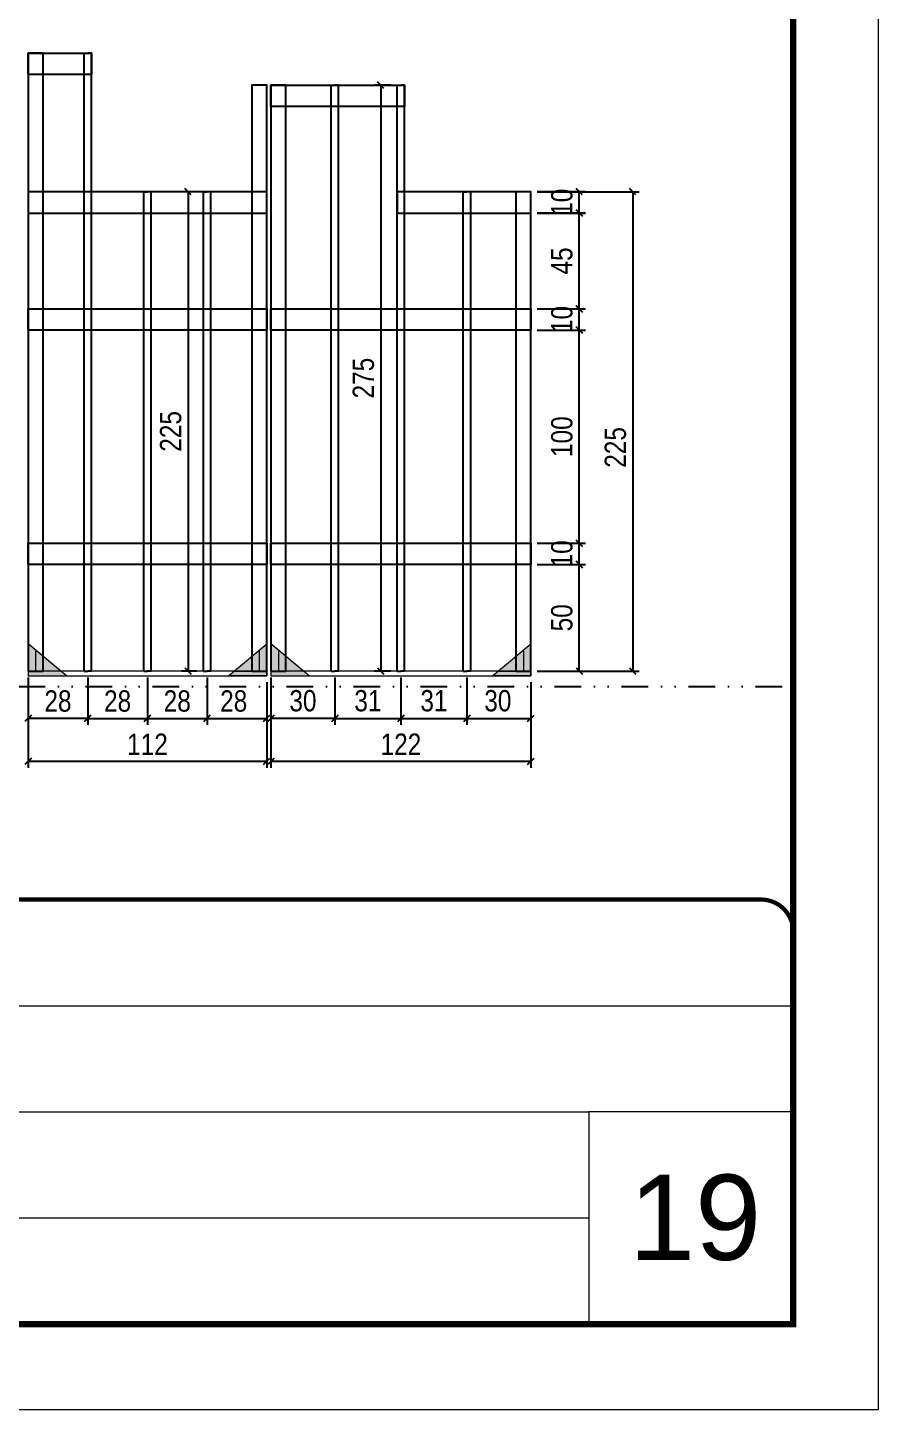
# Model space of a CAD drawing. Extents: x 14400 to 27878, y -21631 to 6985.
# Drawn here: x 18683 to 19082, y 1340 to 1989 of the extents above; entities that cross this region are included whole.
import ezdxf

# ---------------------------------------------------------------- set-up
doc = ezdxf.new("R2010")
doc.units = 0
for name, pattern in [('CONTINUO', [0]), ('DASHED', [0.75, 0.5, -0.25]), ('DIVIDE2', [0.625, 0.25, -0.125, 0, -0.125, 0, -0.125]), ('HIDDEN', [0.375, 0.25, -0.125])]:
    doc.linetypes.add(name, pattern=pattern)
for name, color, linetype, lineweight in [('CARIMBO', 255, 'Continuous', 9), ('Folhas', 255, 'Continuous', 9), ('Madeira', 126, 'Continuous', 18), ('Sarr 2.2x7', 40, 'Continuous', 9), ('SARRAFO DE PRESSAO', 251, 'DASHED', 9)]:
    doc.layers.add(name, color=color, linetype=linetype, lineweight=lineweight)
for name, color, linetype in [('COTA', 241, 'Continuous'), ('Nível', 160, 'Continuous'), ('SARR_2.2x10', 60, 'Continuous'), ('SARR_3.5x7', 81, 'Continuous'), ('SARR_7x7', 40, 'Continuous')]:
    doc.layers.add(name, color=color, linetype=linetype)
doc.styles.add('ARIAL', font='arial.ttf')
doc.styles.add('COTA TECNICA', font='techl___.ttf', dxfattribs={"height": 10})
doc.dimstyles.new('PAINEL', dxfattribs={"dimtxt": 10, "dimasz": 3, "dimexe": 3, "dimexo": 3, "dimgap": 3, "dimtad": 1, "dimdec": 1, "dimzin": 12, "dimdsep": 46, "dimtxsty": 'COTA TECNICA', "dimblk1": 'OBLIQUE', "dimblk2": 'OBLIQUE', "dimsah": 1, "dimcen": 0.9, "dimclrd": 4, "dimclre": 4, "dimclrt": 240, "dimadec": 1, "dimazin": 3, "dimtfac": 1, "dimtdec": 1, "dimtmove": 0, "dimatfit": 3, "dimfxl": 1, "dimtolj": 1, "dimtzin": 12, "dimarcsym": 0})

# ---------------------------------------------------------------- blocks, each defined once
blk = doc.blocks.new('9999999999')
at = {"color": 30, "linetype": 'CONTINUO'}
for p, q in [((98564.56, 34379.64), (99583.98, 34379.64)), ((98564.56, 34329.83), (99487.98, 34329.83)), ((99583.98, 34329.83), (99487.98, 34329.83)), ((99487.98, 34329.83), (99487.98, 34230.21)), ((98564.56, 34280.02), (99487.98, 34280.02))]:
    blk.add_line(p, q, dxfattribs=at)
at = {"color": 30, "linetype": 'CONTINUO', "const_width": 2}
blk.add_lwpolyline([(99583.98, 34230.21), (99583.98, 34414.45, 0.414214), (99568.98, 34429.45), (98228.98, 34429.45, 0.414214), (98213.98, 34414.45), (98213.98, 34245.21, 0.414214), (98228.98, 34230.21), (99583.98, 34230.21)], format="xyb", dxfattribs=at)
at = {"layer": 'Folhas'}
blk.add_lwpolyline([(98138.98, 34190.21), (99623.98, 34190.21), (99623.98, 35240.21), (98138.98, 35240.21)], close=True, dxfattribs=at)
at = {"layer": 'Folhas', "color": 30, "const_width": 3}
blk.add_lwpolyline([(98213.98, 34230.21), (99583.98, 34230.21), (99583.98, 35200.21), (98213.98, 35200.21)], close=True, dxfattribs=at)
blk = doc.blocks.new('_Oblique')
at = {"color": 0, "linetype": 'ByBlock', "lineweight": -2}
blk.add_line((-0.5, -0.5), (0.5, 0.5), dxfattribs=at)
blk = doc.blocks.new('*D6529')
at = {"layer": 'COTA', "color": 4, "lineweight": -2, "transparency": 16777216}
for p, q in [((18682.82, 1668.71), (18682.82, 1641.53)), ((18794.82, 1668.71), (18794.82, 1641.53)), ((18794.82, 1644.53), (18682.82, 1644.53))]:
    blk.add_line(p, q, dxfattribs=at)
at = {"layer": 'Defpoints', "color": 0, "transparency": 16777216}
for p in [(18682.82, 1671.71), (18794.82, 1671.71), (18682.82, 1644.53)]:
    blk.add_point(p, dxfattribs=at)
at = {"layer": 'COTA', "color": 4, "lineweight": -2, "transparency": 16777216, "xscale": 3, "yscale": 3, "zscale": 3, "rotation": 180}
blk.add_blockref('_Oblique', (18682.82, 1644.53), dxfattribs=at)
at = {"layer": 'COTA', "color": 4, "lineweight": -2, "transparency": 16777216, "xscale": 3, "yscale": 3, "zscale": 3}
blk.add_blockref('_Oblique', (18794.82, 1644.53), dxfattribs=at)
at = {"layer": 'COTA', "color": 240, "transparency": 16777216, "insert": (18738.82, 1652.59), "char_height": 10, "attachment_point": 5, "style": 'COTA TECNICA'}
blk.add_mtext('\\A1;112', dxfattribs=at)
blk = doc.blocks.new('*D6530')
at = {"layer": 'COTA', "color": 4, "lineweight": -2, "transparency": 16777216}
for p, q in [((18682.82, 1683.91), (18682.82, 1661.71)), ((18710.82, 1683.91), (18710.82, 1661.71)), ((18710.82, 1664.71), (18682.82, 1664.71))]:
    blk.add_line(p, q, dxfattribs=at)
at = {"layer": 'Defpoints', "color": 0, "transparency": 16777216}
for p in [(18682.82, 1686.91), (18710.82, 1686.91), (18682.82, 1664.71)]:
    blk.add_point(p, dxfattribs=at)
at = {"layer": 'COTA', "color": 4, "lineweight": -2, "transparency": 16777216, "xscale": 3, "yscale": 3, "zscale": 3, "rotation": 180}
blk.add_blockref('_Oblique', (18682.82, 1664.71), dxfattribs=at)
at = {"layer": 'COTA', "color": 4, "lineweight": -2, "transparency": 16777216, "xscale": 3, "yscale": 3, "zscale": 3}
blk.add_blockref('_Oblique', (18710.82, 1664.71), dxfattribs=at)
at = {"layer": 'COTA', "color": 240, "transparency": 16777216, "insert": (18696.82, 1672.8), "char_height": 10, "attachment_point": 5, "style": 'COTA TECNICA'}
blk.add_mtext('\\A1;28', dxfattribs=at)
blk = doc.blocks.new('*D6531')
at = {"layer": 'COTA', "color": 4, "lineweight": -2, "transparency": 16777216}
for p, q in [((18766.82, 1683.91), (18766.82, 1661.71)), ((18794.82, 1681.71), (18794.82, 1661.71)), ((18766.82, 1664.71), (18794.82, 1664.71))]:
    blk.add_line(p, q, dxfattribs=at)
at = {"layer": 'Defpoints', "color": 0, "transparency": 16777216}
for p in [(18766.82, 1686.91), (18794.82, 1684.71), (18794.82, 1664.71)]:
    blk.add_point(p, dxfattribs=at)
at = {"layer": 'COTA', "color": 4, "lineweight": -2, "transparency": 16777216, "xscale": 3, "yscale": 3, "zscale": 3, "rotation": 180}
blk.add_blockref('_Oblique', (18766.82, 1664.71), dxfattribs=at)
at = {"layer": 'COTA', "color": 4, "lineweight": -2, "transparency": 16777216, "xscale": 3, "yscale": 3, "zscale": 3}
blk.add_blockref('_Oblique', (18794.82, 1664.71), dxfattribs=at)
at = {"layer": 'COTA', "color": 240, "transparency": 16777216, "insert": (18779.32, 1672.8), "char_height": 10, "attachment_point": 5, "style": 'COTA TECNICA'}
blk.add_mtext('\\A1;28', dxfattribs=at)
blk = doc.blocks.new('*D6532')
at = {"layer": 'COTA', "color": 4, "lineweight": -2, "transparency": 16777216}
for p, q in [((18710.82, 1683.91), (18710.82, 1661.71)), ((18738.82, 1683.91), (18738.82, 1661.71)), ((18710.82, 1664.71), (18738.82, 1664.71))]:
    blk.add_line(p, q, dxfattribs=at)
at = {"layer": 'Defpoints', "color": 0, "transparency": 16777216}
for p in [(18710.82, 1686.91), (18738.82, 1686.91), (18738.82, 1664.71)]:
    blk.add_point(p, dxfattribs=at)
at = {"layer": 'COTA', "color": 4, "lineweight": -2, "transparency": 16777216, "xscale": 3, "yscale": 3, "zscale": 3, "rotation": 180}
blk.add_blockref('_Oblique', (18710.82, 1664.71), dxfattribs=at)
at = {"layer": 'COTA', "color": 4, "lineweight": -2, "transparency": 16777216, "xscale": 3, "yscale": 3, "zscale": 3}
blk.add_blockref('_Oblique', (18738.82, 1664.71), dxfattribs=at)
at = {"layer": 'COTA', "color": 240, "transparency": 16777216, "insert": (18724.82, 1672.8), "char_height": 10, "attachment_point": 5, "style": 'COTA TECNICA'}
blk.add_mtext('\\A1;28', dxfattribs=at)
blk = doc.blocks.new('*D6533')
at = {"layer": 'COTA', "color": 4, "lineweight": -2, "transparency": 16777216}
for p, q in [((18738.82, 1683.91), (18738.82, 1661.71)), ((18766.82, 1683.91), (18766.82, 1661.71)), ((18738.82, 1664.71), (18766.82, 1664.71))]:
    blk.add_line(p, q, dxfattribs=at)
at = {"layer": 'Defpoints', "color": 0, "transparency": 16777216}
for p in [(18738.82, 1686.91), (18766.82, 1686.91), (18766.82, 1664.71)]:
    blk.add_point(p, dxfattribs=at)
at = {"layer": 'COTA', "color": 4, "lineweight": -2, "transparency": 16777216, "xscale": 3, "yscale": 3, "zscale": 3, "rotation": 180}
blk.add_blockref('_Oblique', (18738.82, 1664.71), dxfattribs=at)
at = {"layer": 'COTA', "color": 4, "lineweight": -2, "transparency": 16777216, "xscale": 3, "yscale": 3, "zscale": 3}
blk.add_blockref('_Oblique', (18766.82, 1664.71), dxfattribs=at)
at = {"layer": 'COTA', "color": 240, "transparency": 16777216, "insert": (18752.82, 1672.8), "char_height": 10, "attachment_point": 5, "style": 'COTA TECNICA'}
blk.add_mtext('\\A1;28', dxfattribs=at)
blk = doc.blocks.new('*D6534')
at = {"layer": 'COTA', "color": 4, "lineweight": -2, "transparency": 16777216}
for p, q in [((18796.82, 1668.71), (18796.82, 1641.53)), ((18918.82, 1668.71), (18918.82, 1641.53)), ((18918.82, 1644.53), (18796.82, 1644.53))]:
    blk.add_line(p, q, dxfattribs=at)
at = {"layer": 'Defpoints', "color": 0, "transparency": 16777216}
for p in [(18796.82, 1671.71), (18918.82, 1671.71), (18796.82, 1644.53)]:
    blk.add_point(p, dxfattribs=at)
at = {"layer": 'COTA', "color": 4, "lineweight": -2, "transparency": 16777216, "xscale": 3, "yscale": 3, "zscale": 3, "rotation": 180}
blk.add_blockref('_Oblique', (18796.82, 1644.53), dxfattribs=at)
at = {"layer": 'COTA', "color": 4, "lineweight": -2, "transparency": 16777216, "xscale": 3, "yscale": 3, "zscale": 3}
blk.add_blockref('_Oblique', (18918.82, 1644.53), dxfattribs=at)
at = {"layer": 'COTA', "color": 240, "transparency": 16777216, "insert": (18857.82, 1652.59), "char_height": 10, "attachment_point": 5, "style": 'COTA TECNICA'}
blk.add_mtext('\\A1;122', dxfattribs=at)
blk = doc.blocks.new('*D6535')
at = {"layer": 'COTA', "color": 4, "lineweight": -2, "transparency": 16777216}
for p, q in [((18796.82, 1683.91), (18796.82, 1661.71)), ((18826.82, 1683.91), (18826.82, 1661.71)), ((18826.82, 1664.71), (18796.82, 1664.71))]:
    blk.add_line(p, q, dxfattribs=at)
at = {"layer": 'Defpoints', "color": 0, "transparency": 16777216}
for p in [(18796.82, 1686.91), (18826.82, 1686.91), (18796.82, 1664.71)]:
    blk.add_point(p, dxfattribs=at)
at = {"layer": 'COTA', "color": 4, "lineweight": -2, "transparency": 16777216, "xscale": 3, "yscale": 3, "zscale": 3, "rotation": 180}
blk.add_blockref('_Oblique', (18796.82, 1664.71), dxfattribs=at)
at = {"layer": 'COTA', "color": 4, "lineweight": -2, "transparency": 16777216, "xscale": 3, "yscale": 3, "zscale": 3}
blk.add_blockref('_Oblique', (18826.82, 1664.71), dxfattribs=at)
at = {"layer": 'COTA', "color": 240, "transparency": 16777216, "insert": (18811.82, 1672.93), "char_height": 10, "attachment_point": 5, "style": 'COTA TECNICA'}
blk.add_mtext('\\A1;30', dxfattribs=at)
blk = doc.blocks.new('*D6536')
at = {"layer": 'COTA', "color": 4, "lineweight": -2, "transparency": 16777216}
for p, q in [((18888.82, 1683.91), (18888.82, 1661.71)), ((18918.82, 1681.71), (18918.82, 1661.71)), ((18888.82, 1664.71), (18918.82, 1664.71))]:
    blk.add_line(p, q, dxfattribs=at)
at = {"layer": 'Defpoints', "color": 0, "transparency": 16777216}
for p in [(18888.82, 1686.91), (18918.82, 1684.71), (18918.82, 1664.71)]:
    blk.add_point(p, dxfattribs=at)
at = {"layer": 'COTA', "color": 4, "lineweight": -2, "transparency": 16777216, "xscale": 3, "yscale": 3, "zscale": 3, "rotation": 180}
blk.add_blockref('_Oblique', (18888.82, 1664.71), dxfattribs=at)
at = {"layer": 'COTA', "color": 4, "lineweight": -2, "transparency": 16777216, "xscale": 3, "yscale": 3, "zscale": 3}
blk.add_blockref('_Oblique', (18918.82, 1664.71), dxfattribs=at)
at = {"layer": 'COTA', "color": 240, "transparency": 16777216, "insert": (18903.32, 1672.93), "char_height": 10, "attachment_point": 5, "style": 'COTA TECNICA'}
blk.add_mtext('\\A1;30', dxfattribs=at)
blk = doc.blocks.new('*D6537')
at = {"layer": 'COTA', "color": 4, "lineweight": -2, "transparency": 16777216}
for p, q in [((18826.82, 1683.91), (18826.82, 1661.71)), ((18857.82, 1683.91), (18857.82, 1661.71)), ((18826.82, 1664.71), (18857.82, 1664.71))]:
    blk.add_line(p, q, dxfattribs=at)
at = {"layer": 'Defpoints', "color": 0, "transparency": 16777216}
for p in [(18826.82, 1686.91), (18857.82, 1686.91), (18857.82, 1664.71)]:
    blk.add_point(p, dxfattribs=at)
at = {"layer": 'COTA', "color": 4, "lineweight": -2, "transparency": 16777216, "xscale": 3, "yscale": 3, "zscale": 3, "rotation": 180}
blk.add_blockref('_Oblique', (18826.82, 1664.71), dxfattribs=at)
at = {"layer": 'COTA', "color": 4, "lineweight": -2, "transparency": 16777216, "xscale": 3, "yscale": 3, "zscale": 3}
blk.add_blockref('_Oblique', (18857.82, 1664.71), dxfattribs=at)
at = {"layer": 'COTA', "color": 240, "transparency": 16777216, "insert": (18842.32, 1672.93), "char_height": 10, "attachment_point": 5, "style": 'COTA TECNICA'}
blk.add_mtext('\\A1;31', dxfattribs=at)
blk = doc.blocks.new('*D6538')
at = {"layer": 'COTA', "color": 4, "lineweight": -2, "transparency": 16777216}
for p, q in [((18921.82, 1736.91), (18944.52, 1736.91)), ((18941.52, 1686.91), (18941.52, 1736.91)), ((18921.82, 1686.91), (18944.52, 1686.91))]:
    blk.add_line(p, q, dxfattribs=at)
at = {"layer": 'Defpoints', "color": 0, "transparency": 16777216}
for p in [(18918.82, 1736.91), (18941.52, 1736.91), (18918.82, 1686.91)]:
    blk.add_point(p, dxfattribs=at)
at = {"layer": 'COTA', "color": 4, "lineweight": -2, "transparency": 16777216, "xscale": 3, "yscale": 3, "zscale": 3}
for p, rotation in [((18941.52, 1736.91), 90), ((18941.52, 1686.91), 270)]:
    blk.add_blockref('_Oblique', p, dxfattribs=dict(at, rotation=rotation))
at = {"layer": 'COTA', "color": 240, "transparency": 16777216, "insert": (18933.41, 1711.91), "char_height": 10, "attachment_point": 5, "rotation": 90, "style": 'COTA TECNICA'}
blk.add_mtext('\\A1;50', dxfattribs=at)
blk = doc.blocks.new('*D6539')
at = {"layer": 'COTA', "color": 4, "lineweight": -2, "transparency": 16777216}
for p, q in [((18857.82, 1683.91), (18857.82, 1661.71)), ((18888.82, 1683.91), (18888.82, 1661.71)), ((18857.82, 1664.71), (18888.82, 1664.71))]:
    blk.add_line(p, q, dxfattribs=at)
at = {"layer": 'Defpoints', "color": 0, "transparency": 16777216}
for p in [(18857.82, 1686.91), (18888.82, 1686.91), (18888.82, 1664.71)]:
    blk.add_point(p, dxfattribs=at)
at = {"layer": 'COTA', "color": 4, "lineweight": -2, "transparency": 16777216, "xscale": 3, "yscale": 3, "zscale": 3, "rotation": 180}
blk.add_blockref('_Oblique', (18857.82, 1664.71), dxfattribs=at)
at = {"layer": 'COTA', "color": 4, "lineweight": -2, "transparency": 16777216, "xscale": 3, "yscale": 3, "zscale": 3}
blk.add_blockref('_Oblique', (18888.82, 1664.71), dxfattribs=at)
at = {"layer": 'COTA', "color": 240, "transparency": 16777216, "insert": (18873.32, 1672.93), "char_height": 10, "attachment_point": 5, "style": 'COTA TECNICA'}
blk.add_mtext('\\A1;31', dxfattribs=at)
blk = doc.blocks.new('*D6540')
at = {"layer": 'COTA', "color": 4, "lineweight": -2, "transparency": 16777216}
for p, q in [((18921.82, 1746.91), (18944.52, 1746.91)), ((18941.52, 1736.91), (18941.52, 1746.91)), ((18921.82, 1736.91), (18944.52, 1736.91))]:
    blk.add_line(p, q, dxfattribs=at)
at = {"layer": 'Defpoints', "color": 0, "transparency": 16777216}
for p in [(18918.82, 1746.91), (18941.52, 1746.91), (18918.82, 1736.91)]:
    blk.add_point(p, dxfattribs=at)
at = {"layer": 'COTA', "color": 4, "lineweight": -2, "transparency": 16777216, "xscale": 3, "yscale": 3, "zscale": 3}
for p, rotation in [((18941.52, 1746.91), 90), ((18941.52, 1736.91), 270)]:
    blk.add_blockref('_Oblique', p, dxfattribs=dict(at, rotation=rotation))
at = {"layer": 'COTA', "color": 240, "transparency": 16777216, "insert": (18933.42, 1741.91), "char_height": 10, "attachment_point": 5, "rotation": 90, "style": 'COTA TECNICA'}
blk.add_mtext('\\A1;10', dxfattribs=at)
blk = doc.blocks.new('*D6541')
at = {"layer": 'COTA', "color": 4, "lineweight": -2, "transparency": 16777216}
for p, q in [((18921.82, 1846.91), (18944.52, 1846.91)), ((18941.52, 1746.91), (18941.52, 1846.91)), ((18921.82, 1746.91), (18944.52, 1746.91))]:
    blk.add_line(p, q, dxfattribs=at)
at = {"layer": 'Defpoints', "color": 0, "transparency": 16777216}
for p in [(18918.82, 1846.91), (18941.52, 1846.91), (18918.82, 1746.91)]:
    blk.add_point(p, dxfattribs=at)
at = {"layer": 'COTA', "color": 4, "lineweight": -2, "transparency": 16777216, "xscale": 3, "yscale": 3, "zscale": 3}
for p, rotation in [((18941.52, 1846.91), 90), ((18941.52, 1746.91), 270)]:
    blk.add_blockref('_Oblique', p, dxfattribs=dict(at, rotation=rotation))
at = {"layer": 'COTA', "color": 240, "transparency": 16777216, "insert": (18933.42, 1796.91), "char_height": 10, "attachment_point": 5, "rotation": 90, "style": 'COTA TECNICA'}
blk.add_mtext('\\A1;100', dxfattribs=at)
blk = doc.blocks.new('*D6542')
at = {"layer": 'COTA', "color": 4, "lineweight": -2, "transparency": 16777216}
for p, q in [((18921.82, 1856.91), (18944.52, 1856.91)), ((18941.52, 1846.91), (18941.52, 1856.91)), ((18921.82, 1846.91), (18944.52, 1846.91))]:
    blk.add_line(p, q, dxfattribs=at)
at = {"layer": 'Defpoints', "color": 0, "transparency": 16777216}
for p in [(18918.82, 1856.91), (18941.52, 1856.91), (18918.82, 1846.91)]:
    blk.add_point(p, dxfattribs=at)
at = {"layer": 'COTA', "color": 4, "lineweight": -2, "transparency": 16777216, "xscale": 3, "yscale": 3, "zscale": 3}
for p, rotation in [((18941.52, 1856.91), 90), ((18941.52, 1846.91), 270)]:
    blk.add_blockref('_Oblique', p, dxfattribs=dict(at, rotation=rotation))
at = {"layer": 'COTA', "color": 240, "transparency": 16777216, "insert": (18933.42, 1851.91), "char_height": 10, "attachment_point": 5, "rotation": 90, "style": 'COTA TECNICA'}
blk.add_mtext('\\A1;10', dxfattribs=at)
blk = doc.blocks.new('*D6543')
at = {"layer": 'COTA', "color": 4, "lineweight": -2, "transparency": 16777216}
for p, q in [((18921.82, 1911.87), (18969.65, 1911.87)), ((18966.65, 1911.87), (18966.65, 1686.91)), ((18921.82, 1686.91), (18969.65, 1686.91))]:
    blk.add_line(p, q, dxfattribs=at)
at = {"layer": 'Defpoints', "color": 0, "transparency": 16777216}
for p in [(18918.82, 1911.87), (18918.82, 1686.91), (18966.65, 1686.91)]:
    blk.add_point(p, dxfattribs=at)
at = {"layer": 'COTA', "color": 4, "lineweight": -2, "transparency": 16777216, "xscale": 3, "yscale": 3, "zscale": 3}
for p, rotation in [((18966.65, 1911.87), 90), ((18966.65, 1686.91), 270)]:
    blk.add_blockref('_Oblique', p, dxfattribs=dict(at, rotation=rotation))
at = {"layer": 'COTA', "color": 240, "transparency": 16777216, "insert": (18958.54, 1791.87), "char_height": 10, "attachment_point": 5, "rotation": 90, "style": 'COTA TECNICA'}
blk.add_mtext('\\A1;225', dxfattribs=at)
blk = doc.blocks.new('*D6546')
at = {"layer": 'COTA', "color": 4, "lineweight": -2, "transparency": 16777216}
for p, q in [((18762.07, 1911.87), (18754.87, 1911.87)), ((18757.87, 1911.87), (18757.87, 1686.91)), ((18762.07, 1686.91), (18754.87, 1686.91))]:
    blk.add_line(p, q, dxfattribs=at)
at = {"layer": 'Defpoints', "color": 0, "transparency": 16777216}
for p in [(18765.07, 1911.87), (18757.87, 1686.91), (18765.07, 1686.91)]:
    blk.add_point(p, dxfattribs=at)
at = {"layer": 'COTA', "color": 4, "lineweight": -2, "transparency": 16777216, "xscale": 3, "yscale": 3, "zscale": 3}
for p, rotation in [((18757.87, 1911.87), 90), ((18757.87, 1686.91), 270)]:
    blk.add_blockref('_Oblique', p, dxfattribs=dict(at, rotation=rotation))
at = {"layer": 'COTA', "color": 240, "transparency": 16777216, "insert": (18749.76, 1799.39), "char_height": 10, "attachment_point": 5, "rotation": 90, "style": 'COTA TECNICA'}
blk.add_mtext('\\A1;225', dxfattribs=at)
blk = doc.blocks.new('*D6547')
at = {"layer": 'COTA', "color": 4, "lineweight": -2, "transparency": 16777216}
for p, q in [((18921.82, 1911.91), (18944.52, 1911.91)), ((18941.52, 1901.91), (18941.52, 1911.91)), ((18921.82, 1901.91), (18944.52, 1901.91))]:
    blk.add_line(p, q, dxfattribs=at)
at = {"layer": 'Defpoints', "color": 0, "transparency": 16777216}
for p in [(18918.82, 1911.91), (18941.52, 1911.91), (18918.82, 1901.91)]:
    blk.add_point(p, dxfattribs=at)
at = {"layer": 'COTA', "color": 4, "lineweight": -2, "transparency": 16777216, "xscale": 3, "yscale": 3, "zscale": 3}
for p, rotation in [((18941.52, 1911.91), 90), ((18941.52, 1901.91), 270)]:
    blk.add_blockref('_Oblique', p, dxfattribs=dict(at, rotation=rotation))
at = {"layer": 'COTA', "color": 240, "transparency": 16777216, "insert": (18933.42, 1906.91), "char_height": 10, "attachment_point": 5, "rotation": 90, "style": 'COTA TECNICA'}
blk.add_mtext('\\A1;10', dxfattribs=at)
blk = doc.blocks.new('*D6548')
at = {"layer": 'COTA', "color": 4, "lineweight": -2, "transparency": 16777216}
for p, q in [((18921.82, 1901.88), (18944.52, 1901.88)), ((18941.52, 1856.87), (18941.52, 1901.88)), ((18921.82, 1856.87), (18944.52, 1856.87))]:
    blk.add_line(p, q, dxfattribs=at)
at = {"layer": 'Defpoints', "color": 0, "transparency": 16777216}
for p in [(18918.82, 1901.88), (18941.52, 1901.88), (18918.82, 1856.87)]:
    blk.add_point(p, dxfattribs=at)
at = {"layer": 'COTA', "color": 4, "lineweight": -2, "transparency": 16777216, "xscale": 3, "yscale": 3, "zscale": 3}
for p, rotation in [((18941.52, 1901.88), 90), ((18941.52, 1856.87), 270)]:
    blk.add_blockref('_Oblique', p, dxfattribs=dict(at, rotation=rotation))
at = {"layer": 'COTA', "color": 240, "transparency": 16777216, "insert": (18933.41, 1879.37), "char_height": 10, "attachment_point": 5, "rotation": 90, "style": 'COTA TECNICA'}
blk.add_mtext('\\A1;45', dxfattribs=at)
blk = doc.blocks.new('*D6549')
at = {"layer": 'COTA', "color": 4, "lineweight": -2, "transparency": 16777216}
for p, q in [((18853.07, 1961.87), (18845.35, 1961.87)), ((18848.35, 1961.87), (18848.35, 1686.91)), ((18853.07, 1686.91), (18845.35, 1686.91))]:
    blk.add_line(p, q, dxfattribs=at)
at = {"layer": 'Defpoints', "color": 0, "transparency": 16777216}
for p in [(18856.07, 1961.87), (18848.35, 1686.91), (18856.07, 1686.91)]:
    blk.add_point(p, dxfattribs=at)
at = {"layer": 'COTA', "color": 4, "lineweight": -2, "transparency": 16777216, "xscale": 3, "yscale": 3, "zscale": 3}
for p, rotation in [((18848.35, 1961.87), 90), ((18848.35, 1686.91), 270)]:
    blk.add_blockref('_Oblique', p, dxfattribs=dict(at, rotation=rotation))
at = {"layer": 'COTA', "color": 240, "transparency": 16777216, "insert": (18840.24, 1824.39), "char_height": 10, "attachment_point": 5, "rotation": 90, "style": 'COTA TECNICA'}
blk.add_mtext('\\A1;275', dxfattribs=at)

msp = doc.modelspace()

# ---------------------------------------------------------------- hatches: boundary and pattern name
at = {"layer": 'Madeira'}
h = msp.add_hatch(color=252, dxfattribs=at)
h.dxf.hatch_style = 2
h.paths.add_polyline_path([(18682.82, 1699.71), (18682.82, 1684.71), (18700.82, 1684.71)])
h = msp.add_hatch(color=252, dxfattribs=at)
h.dxf.hatch_style = 2
h.paths.add_polyline_path([(18794.82, 1699.71), (18794.82, 1684.71), (18776.82, 1684.71)])
h = msp.add_hatch(color=252, dxfattribs=at)
h.dxf.hatch_style = 2
h.paths.add_polyline_path([(18796.82, 1699.71), (18796.82, 1684.71), (18814.82, 1684.71)])
h = msp.add_hatch(color=252, dxfattribs=at)
h.dxf.hatch_style = 2
h.paths.add_polyline_path([(18918.82, 1699.71), (18918.82, 1684.71), (18900.82, 1684.71)])

# ---------------------------------------------------------------- linework, layer by layer
at = {"layer": 'Madeira', "color": 1, "linetype": 'HIDDEN'}
for p, q in [((18686.32, 1696.21), (18686.32, 1686.91)), ((18686.32, 1696.21), (18686.32, 1686.91)), ((18689.82, 1692.71), (18689.82, 1686.91)), ((18791.32, 1696.21), (18791.32, 1686.91)), ((18791.32, 1696.21), (18791.32, 1686.91)), ((18800.32, 1696.21), (18800.32, 1686.91)), ((18800.32, 1696.21), (18800.32, 1686.91)), ((18803.82, 1692.71), (18803.82, 1686.91)), ((18915.32, 1696.21), (18915.32, 1686.91)), ((18915.32, 1696.21), (18915.32, 1686.91)), ((18692.66, 1686.91), (18682.82, 1686.91)), ((18692.66, 1686.91), (18682.82, 1686.91)), ((18698.62, 1686.91), (18682.82, 1686.91)), ((18779.02, 1686.91), (18794.82, 1686.91)), ((18784.99, 1686.91), (18794.82, 1686.91)), ((18784.99, 1686.91), (18794.82, 1686.91)), ((18806.66, 1686.91), (18796.82, 1686.91)), ((18806.66, 1686.91), (18796.82, 1686.91)), ((18812.62, 1686.91), (18796.82, 1686.91)), ((18903.02, 1686.91), (18918.82, 1686.91)), ((18908.99, 1686.91), (18918.82, 1686.91)), ((18908.99, 1686.91), (18918.82, 1686.91))]:
    msp.add_line(p, q, dxfattribs=at)
at = {"layer": 'Madeira'}
for p, q in [((18682.82, 1686.91), (18682.82, 1684.71)), ((18682.82, 1686.91), (18682.82, 1684.71)), ((18682.82, 1686.91), (18682.82, 1684.71)), ((18796.82, 1686.91), (18796.82, 1684.71)), ((18796.82, 1686.91), (18796.82, 1684.71)), ((18796.82, 1686.91), (18796.82, 1684.71))]:
    msp.add_line(p, q, dxfattribs=at)
at = {"layer": 'Madeira', "color": 0}
for points in [[(18682.82, 1699.71), (18682.82, 1684.71), (18700.82, 1684.71), (18682.82, 1699.71)], [(18794.82, 1699.71), (18794.82, 1684.71), (18776.82, 1684.71), (18794.82, 1699.71)], [(18796.82, 1699.71), (18796.82, 1684.71), (18814.82, 1684.71), (18796.82, 1699.71)], [(18918.82, 1699.71), (18918.82, 1684.71), (18900.82, 1684.71), (18918.82, 1699.71)]]:
    msp.add_lwpolyline(points, dxfattribs=at)
at = {"layer": 'Nível', "color": 4, "linetype": 'DIVIDE2', "ltscale": 50}
msp.add_line((17671.97, 1679.71), (19041.97, 1679.71), dxfattribs=at)
at = {"layer": 'Sarr 2.2x7'}
for points in [[(18794.82, 1686.91), (18682.82, 1686.91), (18682.82, 1684.71), (18794.82, 1684.71)], [(18918.82, 1686.91), (18796.82, 1686.91), (18796.82, 1684.71), (18918.82, 1684.71)]]:
    msp.add_lwpolyline(points, close=True, dxfattribs=at)
at = {"layer": 'SARR_2.2x10'}
for points in [[(18682.82, 1976.87), (18712.57, 1976.87), (18712.57, 1966.87), (18682.82, 1966.87)], [(18796.82, 1961.87), (18859.57, 1961.87), (18859.57, 1951.87), (18796.82, 1951.87)], [(18794.82, 1911.88), (18682.82, 1911.87), (18682.82, 1901.87), (18794.82, 1901.88)], [(18918.82, 1911.88), (18856.07, 1911.87), (18856.07, 1901.87), (18918.82, 1901.88)], [(18682.82, 1856.87), (18794.82, 1856.87), (18794.82, 1846.87), (18682.82, 1846.87)], [(18796.82, 1856.87), (18918.82, 1856.87), (18918.82, 1846.87), (18796.82, 1846.87)], [(18682.82, 1746.87), (18794.82, 1746.87), (18794.82, 1736.87), (18682.82, 1736.87)], [(18796.82, 1746.87), (18918.82, 1746.87), (18918.82, 1736.87), (18796.82, 1736.87)]]:
    msp.add_lwpolyline(points, close=True, dxfattribs=at)
at = {"layer": 'SARR_3.5x7'}
for p, q in [((18709.07, 1686.91), (18709.07, 1976.87)), ((18709.07, 1976.87), (18710.82, 1976.87)), ((18712.57, 1976.87), (18710.82, 1976.87)), ((18712.57, 1686.91), (18712.57, 1976.87)), ((18825.07, 1686.91), (18825.07, 1961.87)), ((18825.07, 1961.87), (18826.82, 1961.87)), ((18828.57, 1961.87), (18826.82, 1961.87)), ((18828.57, 1686.91), (18828.57, 1961.87)), ((18856.07, 1686.91), (18856.07, 1961.87)), ((18856.07, 1961.87), (18857.82, 1961.87)), ((18859.57, 1961.87), (18857.82, 1961.87)), ((18859.57, 1686.91), (18859.57, 1961.87)), ((18737.07, 1686.91), (18737.07, 1911.87)), ((18737.07, 1911.87), (18738.82, 1911.87)), ((18740.57, 1911.87), (18738.82, 1911.87)), ((18740.57, 1686.91), (18740.57, 1911.87)), ((18765.07, 1686.91), (18765.07, 1911.87)), ((18765.07, 1911.87), (18766.82, 1911.87)), ((18768.57, 1911.87), (18766.82, 1911.87)), ((18768.57, 1686.91), (18768.57, 1911.87)), ((18887.07, 1686.91), (18887.07, 1911.87)), ((18887.07, 1911.87), (18888.82, 1911.87)), ((18890.57, 1911.87), (18888.82, 1911.87)), ((18890.57, 1686.91), (18890.57, 1911.87)), ((18709.07, 1686.91), (18710.82, 1686.91)), ((18712.57, 1686.91), (18710.82, 1686.91)), ((18737.07, 1686.91), (18738.82, 1686.91)), ((18740.57, 1686.91), (18738.82, 1686.91)), ((18765.07, 1686.91), (18766.82, 1686.91)), ((18768.57, 1686.91), (18766.82, 1686.91)), ((18825.07, 1686.91), (18826.82, 1686.91)), ((18828.57, 1686.91), (18826.82, 1686.91)), ((18856.07, 1686.91), (18857.82, 1686.91)), ((18859.57, 1686.91), (18857.82, 1686.91)), ((18887.07, 1686.91), (18888.82, 1686.91)), ((18890.57, 1686.91), (18888.82, 1686.91))]:
    msp.add_line(p, q, dxfattribs=at)
at = {"layer": 'SARR_7x7'}
for points in [[(18682.82, 1686.91), (18689.82, 1686.91), (18689.82, 1976.87), (18682.82, 1976.87)], [(18787.82, 1686.91), (18794.82, 1686.91), (18794.82, 1961.87), (18787.82, 1961.87)], [(18796.82, 1686.91), (18803.82, 1686.91), (18803.82, 1961.87), (18796.82, 1961.87)], [(18911.82, 1686.91), (18918.82, 1686.91), (18918.82, 1911.87), (18911.82, 1911.87)]]:
    msp.add_lwpolyline(points, close=True, dxfattribs=at)

# ---------------------------------------------------------------- block references
at = {"layer": 'SARRAFO DE PRESSAO', "color": 6, "linetype": 'ByBlock'}
msp.add_blockref('9999999999', (-80542.01, -32849.78), dxfattribs=at)

# ---------------------------------------------------------------- texts
at = {"layer": 'CARIMBO', "style": 'ARIAL'}
msp.add_text('19', height=40, dxfattribs=at).set_placement((18964.83, 1410.57))

# ---------------------------------------------------------------- dimensions: what is measured, and where the dimension line sits
at = {"layer": 'COTA'}
for base, p1, p2, angle, picture, middle in [((18848.35, 1686.91), (18856.07, 1961.87), (18856.07, 1686.91), 90, '*D6549', (18840.24, 1824.39)), ((18757.87, 1686.91), (18765.07, 1911.87), (18765.07, 1686.91), 90, '*D6546', (18749.76, 1799.39)), ((18941.52, 1901.88), (18918.82, 1856.87), (18918.82, 1901.88), 90, '*D6548', (18933.41, 1879.37)), ((18941.52, 1846.91), (18918.82, 1746.91), (18918.82, 1846.91), 90, '*D6541', (18933.42, 1796.91)), ((18941.52, 1736.91), (18918.82, 1686.91), (18918.82, 1736.91), 90, '*D6538', (18933.41, 1711.91)), ((18682.82, 1664.71), (18710.82, 1686.91), (18682.82, 1686.91), 180, '*D6530', (18696.82, 1672.8)), ((18796.82, 1664.71), (18826.82, 1686.91), (18796.82, 1686.91), 180, '*D6535', (18811.82, 1672.93)), ((18682.82, 1644.53), (18794.82, 1671.71), (18682.82, 1671.71), 180, '*D6529', (18738.82, 1652.59)), ((18796.82, 1644.53), (18918.82, 1671.71), (18796.82, 1671.71), 180, '*D6534', (18857.82, 1652.59))]:
    dim = msp.add_linear_dim(base=base, p1=p1, p2=p2, angle=angle, dimstyle='PAINEL', override={"dimtmove": 1}, dxfattribs=at)
    dim.commit()
    dim.dimension.update_dxf_attribs({"geometry": picture, "text_midpoint": middle})
for base, p1, p2, picture, middle in [((18941.52, 1911.91), (18918.82, 1901.91), (18918.82, 1911.91), '*D6547', (18941.52, 1906.91)), ((18966.65, 1686.91), (18918.82, 1911.87), (18918.82, 1686.91), '*D6543', (18966.65, 1791.87)), ((18941.52, 1856.91), (18918.82, 1846.91), (18918.82, 1856.91), '*D6542', (18941.52, 1851.91)), ((18941.52, 1746.91), (18918.82, 1736.91), (18918.82, 1746.91), '*D6540', (18941.52, 1741.91))]:
    dim = msp.add_linear_dim(base=base, p1=p1, p2=p2, angle=90, dimstyle='PAINEL', override={"dimtmove": 1}, dxfattribs=at)
    dim.commit()
    dim.dimension.update_dxf_attribs({"geometry": picture, "text_midpoint": middle, "dimtype": 160})
for base, p1, p2, picture, middle in [((18738.82, 1664.71), (18710.82, 1686.91), (18738.82, 1686.91), '*D6532', (18724.82, 1672.8)), ((18766.82, 1664.71), (18738.82, 1686.91), (18766.82, 1686.91), '*D6533', (18752.82, 1672.8)), ((18857.82, 1664.71), (18826.82, 1686.91), (18857.82, 1686.91), '*D6537', (18842.32, 1672.93)), ((18888.82, 1664.71), (18857.82, 1686.91), (18888.82, 1686.91), '*D6539', (18873.32, 1672.93))]:
    dim = msp.add_linear_dim(base=base, p1=p1, p2=p2, dimstyle='PAINEL', override={"dimtmove": 1}, dxfattribs=at)
    dim.commit()
    dim.dimension.update_dxf_attribs({"geometry": picture, "text_midpoint": middle})
for base, p1, p2, picture, middle in [((18794.82, 1664.71), (18766.82, 1686.91), (18794.82, 1684.71), '*D6531', (18779.32, 1664.71)), ((18918.82, 1664.71), (18888.82, 1686.91), (18918.82, 1684.71), '*D6536', (18903.32, 1664.71))]:
    dim = msp.add_linear_dim(base=base, p1=p1, p2=p2, dimstyle='PAINEL', override={"dimtmove": 1}, dxfattribs=at)
    dim.commit()
    dim.dimension.update_dxf_attribs({"geometry": picture, "text_midpoint": middle, "dimtype": 160})

doc.saveas('drawing.dxf')
